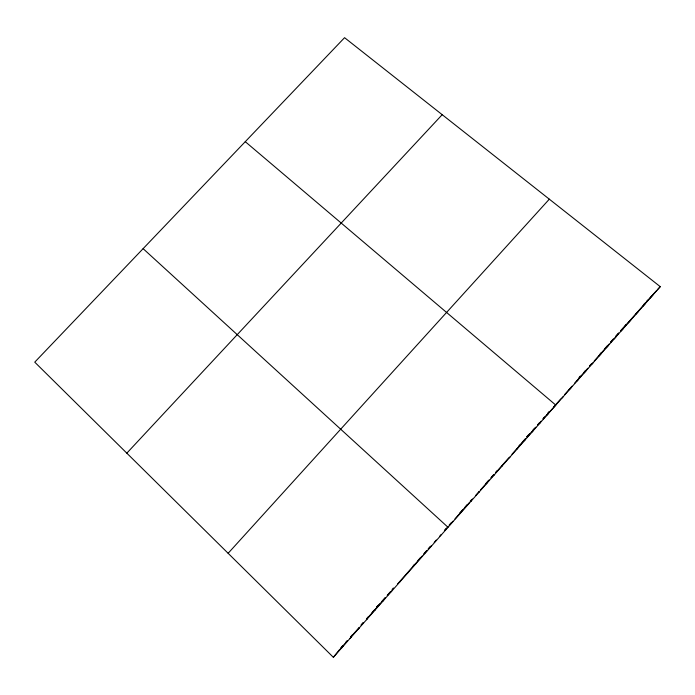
<?xml version="1.0" encoding="UTF-8"?>
<svg xmlns="http://www.w3.org/2000/svg" width="695" height="695" viewBox="0 0 695 695"><rect width="100%" height="100%" fill="white"/><g stroke="black" fill="none" stroke-linecap="round" stroke-linejoin="round"><path stroke-width="1.04" d="M415.653 564.001L415.931 563.541M407.513 573.236L407.895 572.645M399.356 582.488L399.842 581.776M391.172 591.766L391.772 590.932M382.971 601.062L383.683 600.106M374.753 610.384L375.569 609.298M366.517 619.723L367.447 618.515M358.264 629.088L359.298 627.75M349.985 638.47L351.131 637.011M341.688 647.879L342.948 646.289M333.365 657.314L660.25 286.661L344.564 37.686L34.75 362.147L333.365 657.314L339.342 649.851M340.454 648.461L342.574 645.82M376.751 606.848L378.08 605.336M392.067 589.482L393.396 587.979M526.845 436.677L528.895 434.358M578.978 377.585L580.316 376.056M345.71 642.38L347.1 640.799M350.575 636.863L352.66 634.5M360.974 625.074L363.051 622.72M366.508 618.802L368.585 616.448M372.034 612.538L374.101 610.193M376.864 607.065L379.618 603.938M381.677 601.601L385.117 597.7M387.185 595.363L390.616 591.471M413.195 565.878L414.55 564.331M417.964 560.465L420.684 557.381M423.403 554.297L426.799 550.44M428.163 548.902L430.196 546.591M444.418 530.467L446.442 528.174M449.083 525.177L451.046 522.953M459.551 513.318L462.948 509.47M465.094 507.029L467.249 504.587M470.115 501.338L471.549 499.714M485.831 483.52L488.681 480.288M490.818 477.865L493.667 474.642M495.796 472.218L497.22 470.602M518.47 446.511L520.59 444.114M521.997 442.515L525.524 438.519M526.932 436.92L529.746 433.732M532.561 430.535L534.672 428.146M537.478 424.958L539.589 422.569M543.09 418.599L544.498 417.009M547.999 413.038L549.398 411.449M584.208 371.99L585.59 370.418M589.742 365.709L591.124 364.145M600.098 353.972L601.479 352.408M604.919 348.499L607.673 345.38M610.418 342.261L613.172 339.151M615.918 336.033L618.654 332.922M620.713 330.594L626.186 324.383M340.194 649.026L347.448 640.79M350.74 637.063L359.054 627.637M361.921 624.388L363.346 622.763M366.925 618.706L385.464 597.691M387.602 595.268L389.73 592.852M397.531 584.009L422.247 555.983M424.367 553.585L427.173 550.397M428.58 548.807L431.387 545.618M434.193 542.439L436.295 540.058M439.805 536.08L441.203 534.498M444.696 530.528L446.798 528.157M449.526 525.055L452.914 521.215M454.947 518.913L469.125 502.841M470.472 501.312L472.487 499.019M475.849 495.205L479.211 491.4M480.558 489.871L489.271 479.984M491.956 476.952L493.963 474.676M495.969 472.4L508.644 458.022M511.972 454.252L524.595 439.944M527.244 436.938L535.845 427.182M537.826 424.94L541.127 421.196M543.108 418.946L555.8 405.098L245.266 141.676M553.637 407.009L560.865 398.817M564.8 394.36L572.002 386.194M574.609 383.232L578.527 378.792M579.187 378.045L587.779 368.298M589.925 365.865L592.079 363.433M594.216 361L609.194 344.025M610.61 342.418L613.45 339.195M615.588 336.771L618.42 333.557M624.805 326.329L651.953 295.627M228.134 553.289L549.319 199.17M643.813 304.436L644.951 303.211M646.671 301.343L647.827 300.092M652.544 294.993L656.784 290.406M657.401 289.745L660.25 286.661M650.138 297.981L652.892 295.001M642.858 306.234L645.525 303.359M635.56 314.505L638.14 311.734M126.82 453.157L442.194 114.692M628.254 322.801L630.739 320.126M620.922 331.107L623.319 328.544M613.581 339.429L615.883 336.971M606.222 347.778L608.429 345.424M598.847 356.135L600.958 353.894M591.454 364.519L593.478 362.382M584.043 372.92L585.972 370.887M576.624 381.338L578.457 379.409M569.179 389.773L570.916 387.958M561.725 398.226L563.367 396.515M547.825 413.36L549.076 412.057M546.765 415.193L548.216 413.699M539.259 423.698L540.606 422.325M531.736 432.229L532.987 430.961M524.195 440.778L525.351 439.622M516.646 449.344L517.697 448.301M509.07 457.935L510.026 456.997M501.477 466.536L502.337 465.72M493.876 475.163L494.632 474.45M486.248 483.807L486.908 483.207M478.612 492.468L479.168 491.991M470.958 501.147L471.41 500.782M447.241 527.392L448.032 527.297L143.118 248.654"/></g></svg>
